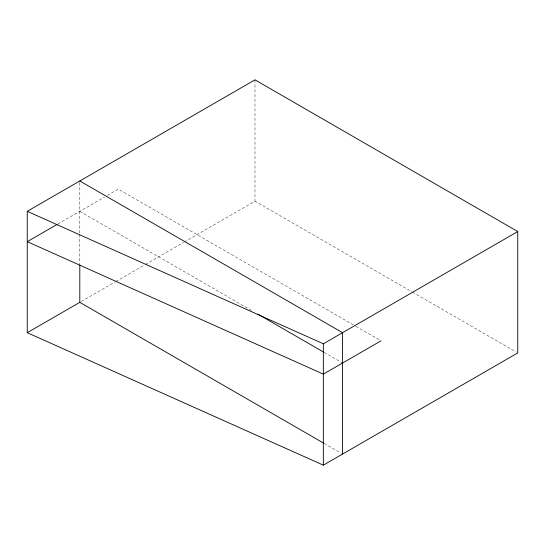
<?xml version="1.0" encoding="UTF-8"?>
<svg xmlns="http://www.w3.org/2000/svg" width="545" height="545" viewBox="0 0 545 545"><rect width="100%" height="100%" fill="white"/><g stroke="black" fill="none" stroke-linecap="round" stroke-linejoin="round"><path stroke-width="0.41" stroke-dasharray="2.73 2.04" d="M57.906 223.968L104.463 197.086M107.365 195.41L118.245 189.129L355.251 325.965M81.273 301.501L115.131 281.956M115.867 281.527L144.575 264.952M145.311 264.529L183.583 242.43M184.319 242.007L254.985 201.214L411.761 291.725M412.497 292.154L516.279 352.07M355.987 326.387L379.545 339.985M79.802 211.324L252.035 310.766M324.173 352.411L342.573 363.031M324.173 443.432L341.102 453.208M254.985 79.843L254.985 201.214M79.802 182.677L79.802 233.601M79.802 234.452L79.802 264.155"/><path stroke-width="0.82" d="M27.25 211.324L254.985 79.843L517.75 231.55L517.75 352.922L323.349 465.157L27.25 332.695L27.25 211.324L323.349 343.786L517.75 231.55M57.177 224.39L27.25 241.667L323.349 374.129L381.016 340.836M27.25 332.695L79.802 302.352L323.437 443.01M79.802 180.981L342.573 332.688L342.573 454.06M257.928 314.165L323.437 351.981M323.349 343.786L323.349 465.157M79.802 265.006L79.802 302.352"/></g></svg>
